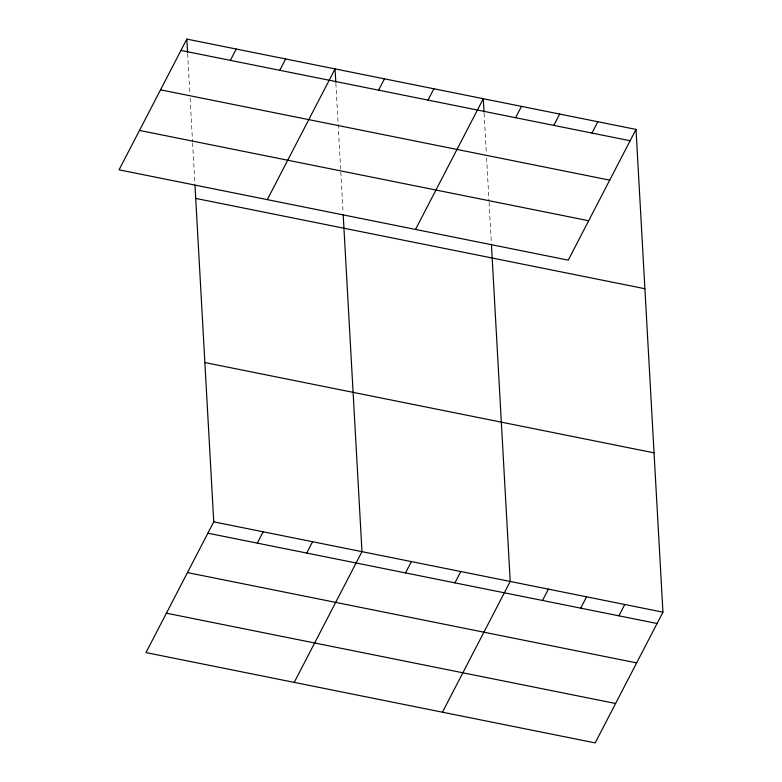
<?xml version="1.0" encoding="UTF-8"?>
<svg xmlns="http://www.w3.org/2000/svg" width="782" height="782" viewBox="0 0 782 782"><rect width="100%" height="100%" fill="white"/><g stroke="black" fill="none" stroke-linecap="round" stroke-linejoin="round"><path stroke-width="0.59" stroke-dasharray="3.91 2.93" d="M484.097 113.185L486.316 153.018M486.59 157.847L489.014 201.297M489.082 202.499L491.37 243.534M335.869 83.381L343.063 212.528M187.631 53.587L189.85 93.41M190.124 98.239L192.548 141.689M192.616 142.891L194.904 183.926"/><path stroke-width="1.17" d="M186.83 39.1L119.059 169.831L568.25 260.142L636.01 129.411L186.83 39.1L187.563 52.374M230.367 60.361L236.232 49.031M279.77 70.302L285.645 58.973M267.297 199.635L335.058 68.904L335.801 82.178M378.596 90.165L384.47 78.835M428.008 100.106L433.883 88.767M194.972 185.139L213.75 521.858L145.99 652.589L595.17 742.9L662.941 612.169L636.01 129.411M415.525 229.429L483.296 98.708L484.029 111.982M257.288 543.128L263.163 531.799M515.602 117.711L521.467 106.381M306.7 553.06L312.565 541.731M553.783 125.394L559.648 114.055M294.218 682.393L361.978 551.662L343.2 214.942M591.964 133.067L597.829 121.738M405.516 572.932L411.391 561.593M454.928 582.864L460.803 571.534M442.446 712.197L510.216 581.466L491.438 244.737M542.522 600.478L548.397 589.139M580.703 608.152L586.578 596.822M618.885 615.825L624.759 604.496M180.955 50.429L630.145 140.74M160.525 89.832L609.716 180.143M139.489 130.428L588.68 220.739M195.705 198.413L644.896 288.724M204.864 362.545L654.055 452.856M213.75 521.858L662.941 612.169M207.875 533.187L657.066 623.498M187.455 572.59L636.636 662.901M166.41 613.186L615.6 703.497"/></g></svg>
